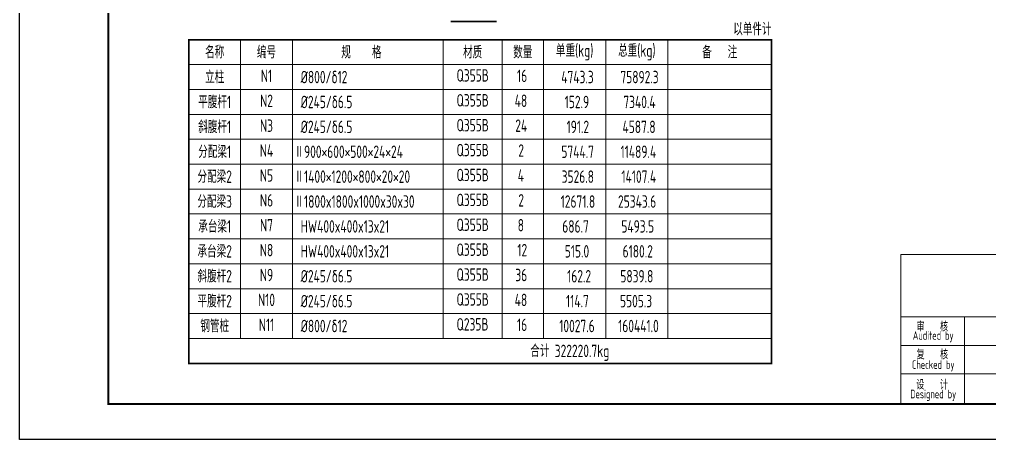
# Model space of a CAD drawing. Extents: x -2876908 to 633791, y -1383861 to 872234.
# Drawn here: x -842582 to -706068, y -432096 to -373020 of the extents above; entities that cross this region are included whole.
import ezdxf
from ezdxf.enums import TextEntityAlignment as Align

# ---------------------------------------------------------------- set-up
doc = ezdxf.new("R2010")
doc.units = 0
doc.header["$LTSCALE"] = 5
doc.header["$MEASUREMENT"] = 0
doc.layers.get('0').update_dxf_attribs({"linetype": 'CONTINUOUS', "lineweight": 25})
for name, color, linetype, lineweight in [('1粗实线', 1, 'CONTINUOUS', 30), ('2细实线', 5, 'CONTINUOUS', 18), ('6文本', 7, 'CONTINUOUS', 15), ('HFZT', 5, 'CONTINUOUS', 15)]:
    doc.layers.add(name, color=color, linetype=linetype, lineweight=lineweight)
doc.styles.add('TSSD_Dimension', font='tssdeng.shx', dxfattribs={"width": 0.7, "bigfont": 'hztxt.shx'})
doc.styles.add('TSSD_NORM', font='tssdeng.shx', dxfattribs={"width": 0.7, "bigfont": 'hztxt.shx'})
doc.styles.add('图框-仿宋', font='tssdeng.shx', dxfattribs={"bigfont": 'hztxt.shx'})

# ---------------------------------------------------------------- blocks, each defined once
blk = doc.blocks.new('施工设计图框')
at = {"color": 7, "linetype": 'Continuous'}
blk.add_lwpolyline([(-395.5, -13.5), (-395.5, 283.5), (24.5, 283.5), (24.5, -13.5), (-395.5, -13.5)], dxfattribs=at)
at = {"layer": '1粗实线', "color": 7, "linetype": 'Continuous', "const_width": 0.6}
blk.add_lwpolyline([(-370.5, -3.5), (-370.5, 273.5), (14.5, 273.5), (14.5, -3.5), (-370.5, -3.5)], dxfattribs=at)
at = {"layer": 'HFZT'}
for p, q in [((-147.5, 38.5), (-147.5, -3.5)), ((14.5, 38.5), (-147.5, 38.5)), ((-147.5, 21), (14.5, 21)), ((-129.5, 21), (-129.5, -3.5)), ((-147.5, 13), (-111.5, 13)), ((-147.5, 5), (-111.5, 5)), ((-147.5, -3.5), (14.5, -3.5))]:
    blk.add_line(p, q, dxfattribs=at)
at = {"layer": 'HFZT', "style": '图框-仿宋', "width": 0.7}
for s, p in [('审    核', (-138.6, 18.45)), ('Audited by', (-138.34, 15.43)), ('复    核', (-138.6, 10.6)), ('Checked by', (-138.34, 7.23)), ('设    计', (-138.65, 2.1)), ('Designed by', (-138.34, -1.05))]:
    blk.add_text(s, height=2.4, dxfattribs=at).set_placement(p, align=Align.MIDDLE)
at = {"layer": 'HFZT', "color": 2, "style": 'TSSD_NORM', "width": 0.7}
for tag, height, p in [('比例尺', 2.5, (7.25, 17.5)), ('图名', 4, (-76.24, 0.75)), ('图号', 2.5, (-20.49, 3.5)), ('日期', 2.5, (7.25, 3.5))]:
    blk.add_attdef(tag, text='', height=height, dxfattribs=at).set_placement(p, align=Align.MIDDLE)

msp = doc.modelspace()

# ---------------------------------------------------------------- linework, layer by layer
at = {"const_width": 208.333}
msp.add_lwpolyline([(-781910.05, -373314.119), (-775404.654, -373314.119)], dxfattribs=at)
at = {"layer": '1粗实线', "const_width": 233.333, "flags": 128}
msp.add_lwpolyline([(-818750.697, -375877.32), (-818750.697, -421377.32), (-736752.025, -421377.32), (-736752.025, -375877.32)], close=True, dxfattribs=at)
at = {"layer": '2细实线'}
for p, q in [((-811459.03, -375877.32), (-811459.03, -417877.32)), ((-804167.364, -375877.32), (-804167.364, -417877.32)), ((-782942.297, -375877.32), (-782942.297, -417877.32)), ((-774668.692, -375877.32), (-774668.692, -417877.32)), ((-768835.359, -375877.32), (-768835.359, -417877.32)), ((-760085.359, -375877.32), (-760085.359, -417877.32)), ((-751335.359, -375877.32), (-751335.359, -417877.32)), ((-818750.697, -379377.32), (-736752.025, -379377.32)), ((-804167.364, -379377.32), (-736752.025, -379377.32)), ((-818750.697, -382877.32), (-736752.025, -382877.32)), ((-818750.697, -386377.32), (-736752.025, -386377.32)), ((-818750.697, -389877.32), (-736752.025, -389877.32)), ((-818750.697, -393377.32), (-736752.025, -393377.32)), ((-818750.697, -396877.32), (-736752.025, -396877.32)), ((-818750.697, -400377.32), (-736752.025, -400377.32)), ((-818750.697, -403877.32), (-736752.025, -403877.32)), ((-818750.697, -407377.32), (-736752.025, -407377.32)), ((-818750.697, -410877.32), (-736752.025, -410877.32)), ((-818750.697, -414377.32), (-736752.025, -414377.32)), ((-818750.697, -417877.32), (-736752.025, -417877.32))]:
    msp.add_line(p, q, dxfattribs=at)

# ---------------------------------------------------------------- block references
at = {"xscale": 500, "yscale": 500, "zscale": 500}
msp.add_blockref('施工设计图框', (-644829.8, -425346.118), dxfattribs=at)

# ---------------------------------------------------------------- texts
at = {"layer": '6文本', "style": 'TSSD_NORM', "width": 0.7}
for s, p in [('以单件计', (-736752.025, -374377.32)), ('16', (-771133.086, -380959.051)), ('4743.3', (-761775.251, -381127.32)), ('75892.3', (-752638.706, -381127.32)), ('48', (-771133.086, -384459.051)), ('152.9', (-762418.692, -384627.32)), ('7340.4', (-753063.665, -384627.32)), ('24', (-771133.086, -387959.051)), ('191.2', (-762418.692, -388127.32)), ('4587.8', (-753063.665, -388127.32)), ('2', (-771583.699, -391459.051)), ('5744.7', (-761735.263, -391627.32)), ('11489.4', (-752985.263, -391627.32)), ('4', (-771583.699, -394959.051)), ('3526.8', (-761735.263, -395127.32)), ('14107.4', (-752985.263, -395127.32)), ('2', (-771583.699, -398459.051)), ('12671.8', (-761563.679, -398627.32)), ('25343.6', (-752985.263, -398627.32)), ('8', (-771583.699, -401959.051)), ('686.7', (-762459.197, -402127.32)), ('5493.5', (-753274.325, -402127.32)), ('12', (-771133.086, -405459.051)), ('515.0', (-762411.687, -405627.32)), ('6180.2', (-753448.66, -405627.32)), ('36', (-771133.086, -408959.051)), ('162.2', (-762137.178, -409127.32)), ('5839.8', (-753385.71, -409127.32)), ('48', (-771133.086, -412459.051)), ('114.7', (-762457.899, -412627.32)), ('5505.3', (-753553.786, -412627.32)), ('16', (-771133.086, -415959.051)), ('10027.6', (-761629.765, -416127.32)), ('160441.0', (-752618.195, -416127.32))]:
    msp.add_text(s, height=1750, dxfattribs=at).set_placement(p, align=Align.MIDDLE_RIGHT)
for s, p in [('名称', (-815104.864, -377627.32)), ('编号', (-807813.197, -377627.32)), ('规    格', (-794460.822, -377641.1)), ('材质', (-778805.495, -377641.1)), ('数量', (-771752.025, -377627.32)), ('单重(kg)', (-764460.359, -377391.743)), ('总重(kg)', (-755710.359, -377391.743)), ('备   注', (-744043.692, -377627.32)), ('立柱', (-815104.864, -381127.32)), ('N1', (-807813.197, -380959.051)), ('平腹杆1', (-815104.864, -384627.32)), ('N2', (-807813.197, -384459.051)), ('斜腹杆1', (-815104.864, -388127.32)), ('N3', (-807813.197, -387959.051)), ('分配梁1', (-815104.864, -391627.32)), ('N4', (-807813.197, -391459.051)), ('分配梁2', (-815104.864, -395127.32)), ('N5', (-807813.197, -394959.051)), ('分配梁3', (-815104.864, -398627.32)), ('N6', (-807813.197, -398459.051)), ('承台梁1', (-815104.864, -402127.32)), ('N7', (-807813.197, -401959.051)), ('承台梁2', (-815104.864, -405627.32)), ('N8', (-807813.197, -405459.051)), ('斜腹杆2', (-815104.864, -409127.32)), ('N9', (-807813.197, -408959.051)), ('平腹杆2', (-815104.864, -412627.32)), ('N10', (-807813.197, -412459.051)), ('钢管桩', (-815104.864, -416127.32)), ('N11', (-807813.197, -415959.051)), ('合计 322220.7kg', (-765134.975, -419627.32))]:
    msp.add_text(s, height=1750, dxfattribs=at).set_placement(p, align=Align.MIDDLE_CENTER)
at = {"layer": '6文本', "width": 0.7}
for s, style, p in [('%%C800/δ12', 'TSSD_NORM', (-803000.697, -381127.32)), ('Q355B', 'TSSD_NORM', (-781067.033, -380891.743)), ('Q355B', 'TSSD_NORM', (-781067.033, -384391.743)), ('%%C245/δ6.5', 'TSSD_NORM', (-803000.697, -384627.32)), ('%%C245/δ6.5', 'TSSD_Dimension', (-803000.697, -388127.32)), ('Q355B', 'TSSD_NORM', (-781067.033, -387891.743)), ('Ⅱ900×600×500×24×24', 'TSSD_NORM', (-803879.368, -391627.32)), ('Q355B', 'TSSD_NORM', (-781067.033, -391391.743)), ('Ⅱ1400×1200×800×20×20', 'TSSD_NORM', (-803879.368, -395127.32)), ('Q355B', 'TSSD_NORM', (-781067.033, -394891.743)), ('Ⅱ1800x1800x1000x30x30', 'TSSD_NORM', (-803879.368, -398627.32)), ('Q355B', 'TSSD_NORM', (-781067.033, -398391.743)), ('HW400x400x13x21', 'TSSD_Dimension', (-803000.697, -402127.32)), ('Q355B', 'TSSD_NORM', (-781067.033, -401891.743)), ('HW400x400x13x21', 'TSSD_Dimension', (-803000.697, -405627.32)), ('Q355B', 'TSSD_NORM', (-781067.033, -405391.743)), ('Q355B', 'TSSD_NORM', (-781067.033, -408891.743)), ('%%C245/δ6.5', 'TSSD_Dimension', (-803000.697, -409127.32)), ('%%C245/δ6.5', 'TSSD_Dimension', (-803000.697, -412627.32)), ('Q355B', 'TSSD_NORM', (-781067.033, -412391.743)), ('%%C800/δ12', 'TSSD_NORM', (-803000.697, -416127.32)), ('Q235B', 'TSSD_NORM', (-781067.033, -415891.743))]:
    msp.add_text(s, height=1750, dxfattribs=dict(at, style=style)).set_placement(p, align=Align.MIDDLE_LEFT)

doc.saveas('drawing.dxf')
